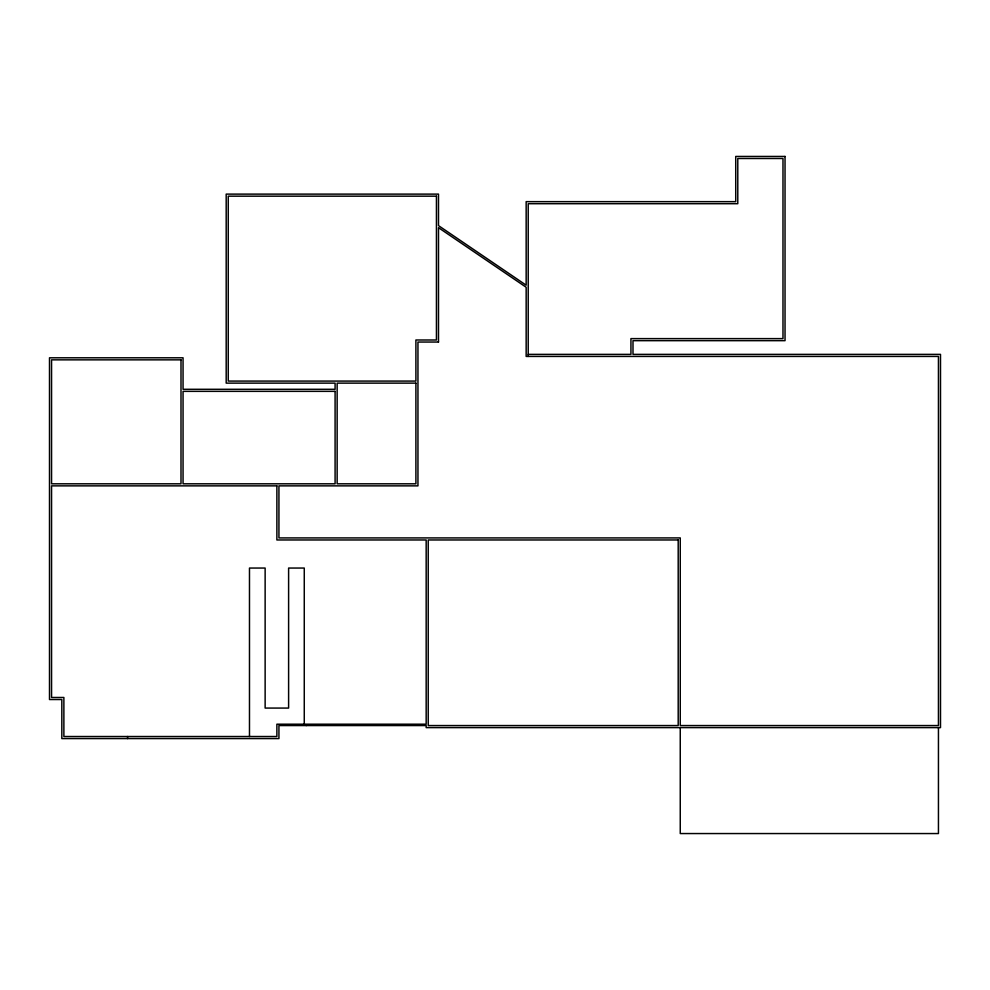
<?xml version="1.0" encoding="UTF-8"?>
<svg xmlns="http://www.w3.org/2000/svg" width="990" height="990" viewBox="0 0 990 990"><rect width="100%" height="100%" fill="white"/><g stroke="black" fill="none" stroke-linecap="round" stroke-linejoin="round"><path stroke-width="1.49" d="M528.215 354.371L630.939 354.371L630.939 338.617L782.979 338.617L782.979 158.499L737.785 158.499L737.785 203.705L528.215 203.705L528.215 356.425M306.318 725.559L304.264 724.197L304.264 568.05L288.61 568.05L288.61 708.073L265.134 708.073L265.134 568.05L249.48 568.05L249.48 736.523M938.446 727.613L938.446 833.555L680.254 833.555L680.254 727.613M127.574 736.523L127.574 738.577M785.033 156.445L735.731 156.445L735.731 201.651L526.16 201.651L526.16 285.194L438.496 225.621L438.496 194.114L226.19 194.114L226.19 383.13L335.09 383.13L335.09 389.293L183.051 389.293L183.051 357.798L49.5 357.798L49.5 699.534L61.826 699.534L61.826 738.577L278.933 738.577L278.933 725.559L426.17 725.559L426.17 727.613L940.5 727.613L940.5 354.371L632.994 354.371L632.994 340.671L785.033 340.671L785.033 156.445M436.442 196.169L228.245 196.169L228.245 381.076L415.899 381.076L415.899 339.991L436.442 339.991L436.442 196.169M438.496 342.045L417.953 342.045L417.953 485.867L278.933 485.867L278.933 537.917L680.254 537.917L680.254 725.559L938.446 725.559L938.446 356.425L526.16 356.425L526.16 287.249L438.496 227.675L438.496 342.045M180.997 359.853L51.554 359.853L51.554 483.813L180.997 483.813L180.997 359.853M415.899 383.13L337.144 383.13L337.144 483.813L415.899 483.813L415.899 383.13M335.09 391.347L183.051 391.347L183.051 483.813L335.09 483.813L335.09 391.347M276.878 485.867L51.554 485.867L51.554 697.48L63.88 697.48L63.88 736.523L276.878 736.523L276.878 724.197L426.17 724.197L426.17 539.971L276.878 539.971L276.878 485.867M678.199 539.971L428.225 539.971L428.225 725.559L678.199 725.559L678.199 539.971"/></g></svg>
